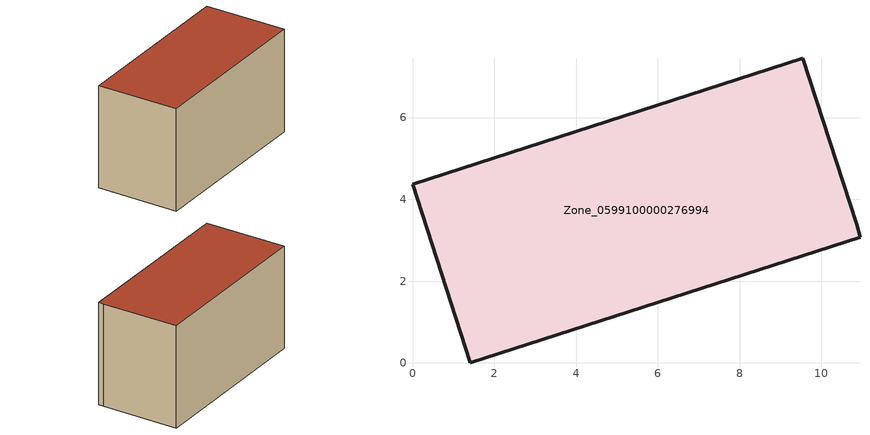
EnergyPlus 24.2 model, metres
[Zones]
Zone_0599100000276994
 floor ground (C_G): 9.54,7.46 10.86,3.39 10.94,3.07 1.42,0 0,4.37 z3.81
 wall outside (C_F): 10.86,3.39 9.54,7.46 0,4.37 1.42,0 10.94,3.07 10.86,3.39 z3.81:9.57
 roof outside (C_R): 10.94,3.07 10.86,3.39 9.54,7.46 0,4.37 1.42,0 z9.57
[BUILDING]
Pand.0599100000276994: North Axis=0; Terrain=City; Loads Convergence Tolerance Value=0.04; Temperature Convergence Tolerance Value=0.4; Solar Distribution=FullExterior; Maximum Number of Warmup Days=25; Minimum Number of Warmup Days=1
[Site:Location]
Rotterdam.The.Hague.AP_ZH_NLD Design_Conditions: Latitude=51.96; Longitude=4.45; Time Zone=1; Elevation=-4.5
[SITE:GROUNDTEMPERATURE:BUILDINGSURFACE]
18, 18, 18, 18, 18, 18, 18, 18, 18, 18, 18, 18
[MATERIAL] Thermal Absorptance=0.9; Solar Absorptance=0.7; Visible Absorptance=0.7
Name | Roughness | Thickness | Conductivity | Density | Specific Heat
G.TI.1946-1964 | MediumSmooth | 0.15 | 1 | 540 | 1210
F.TI.1946-1964 | Rough | 0.3 | 0.857143 | 1920 | 840
R.TI.1946-1964 | MediumRough | 0.2 | 0.277778 | 1500 | 1000
[CONSTRUCTION]
C_G: G.TI.1946-1964
C_F: F.TI.1946-1964
C_R: R.TI.1946-1964
[ZONE]
Zone_0599100000276994: Type=1; Multiplier=1; Ceiling Height=Autocalculate; Volume=Autocalculate; Floor Area=autocalculate; Part of Total Floor Area=Yes
[ZONEINFILTRATION:DESIGNFLOWRATE]
Infil_Zone_0599100000276994: Zone or ZoneList or Space or SpaceList=Zone_0599100000276994; Schedule=AlwaysOn; Design Flow Rate Calculation Method=Flow/Area; Flow Rate per Floor Area=0.003; Constant Term Coefficient=1; Temperature Term Coefficient=0; Velocity Term Coefficient=0; Velocity Squared Term Coefficient=0
[HVACTEMPLATE:ZONE:IDEALLOADSAIRSYSTEM]
Zone_0599100000276994: Maximum Heating Supply Air Temperature=50; Minimum Cooling Supply Air Temperature=13; Maximum Heating Supply Air Humidity Ratio=0.0156; Minimum Cooling Supply Air Humidity Ratio=0.0077; Heating Limit=NoLimit; Cooling Limit=NoLimit; Dehumidification Control Type=ConstantSensibleHeatRatio; Cooling Sensible Heat Ratio=0.7; Dehumidification Setpoint=60; Humidification Control Type=None; Humidification Setpoint=30; Outdoor Air Method=None; Outdoor Air Flow Rate per Person=0.00944; Outdoor Air Flow Rate per Zone Floor Area=0; Outdoor Air Flow Rate per Zone=0; Demand Controlled Ventilation Type=None; Outdoor Air Economizer Type=NoEconomizer; Heat Recovery Type=None; Sensible Heat Recovery Effectiveness=0.7; Latent Heat Recovery Effectiveness=0.65
[ZONECONTROL:THERMOSTAT]
ThermostatControl_Zone_0599100000276994: Zone or ZoneList=Zone_0599100000276994; Control Type Schedule=DualSetpointControlType; Control 1=Thermostat_Zone_0599100000276994; Temperature Difference Between Cutout And Setpoint=0
[THERMOSTATSETPOINT:DUALSETPOINT]
Thermostat_Zone_0599100000276994: Heating Setpoint Temperature Schedule=HeatingSetpoint_Zone_0599100000276994; Cooling Setpoint Temperature Schedule=CoolingSetpoint_Zone_0599100000276994
[SCHEDULE:COMPACT]
HeatingSetpoint_Zone_0599100000276994: Through: 12/31, For: AllDays, Until: 24:00, 21
CoolingSetpoint_Zone_0599100000276994: Through: 12/31, For: AllDays, Until: 24:00, 24
DualSetpointControlType: Through: 12/31, For: AllDays, Until: 24:00, 4
AlwaysOn: Through: 12/31, For: AllDays, Until: 24:00, 1
